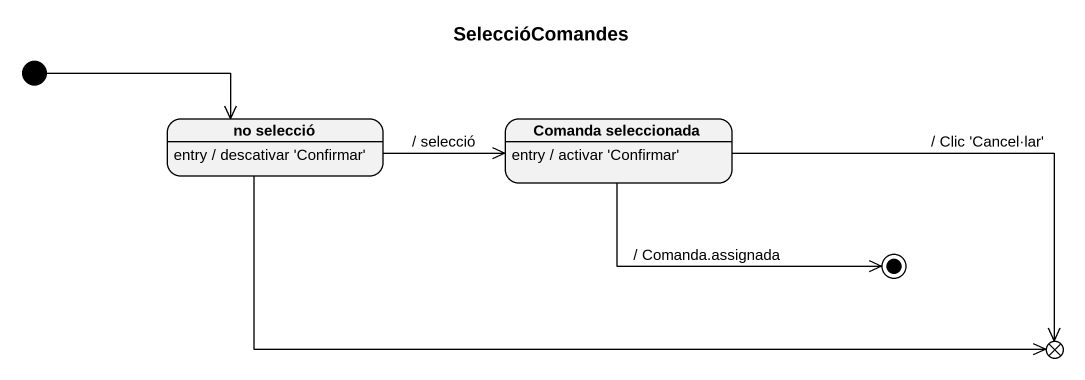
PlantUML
@startuml
title SeleccióComandes
hide empty description
state "no selecció" as no_selecció
no_selecció : entry / descativar 'Confirmar'
state "Comanda seleccionada" as Comanda_seleccionada
Comanda_seleccionada : entry / activar 'Confirmar'
state exit1 <<choice>>
[*] -right-> no_selecció
no_selecció -right-> Comanda_seleccionada : / selecció
no_selecció -right-> exit1
Comanda_seleccionada -right-> exit1 : / Clic 'Cancel·lar'
Comanda_seleccionada -right-> [*] : / Comanda.assignada
@enduml
